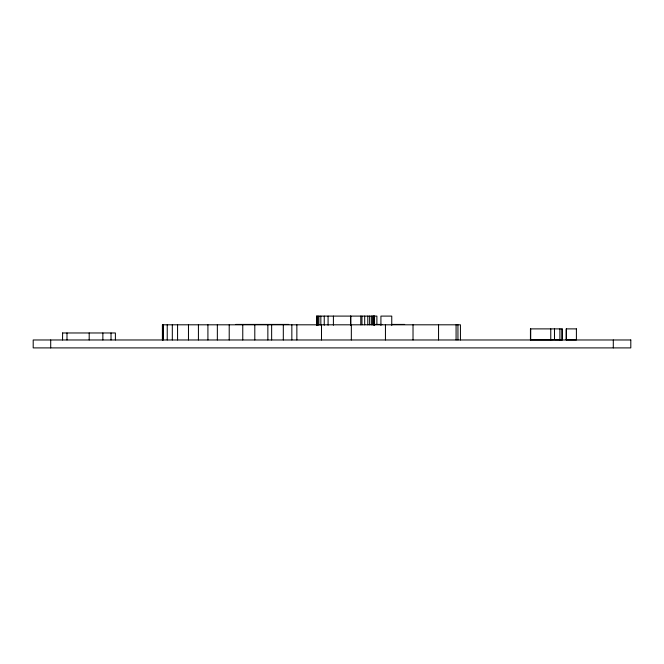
<?xml version="1.0" encoding="UTF-8"?>
<svg xmlns="http://www.w3.org/2000/svg" width="664" height="664" viewBox="0 0 664 664"><rect width="100%" height="100%" fill="white"/><g stroke="black" fill="none" stroke-linecap="round" stroke-linejoin="round"><path stroke-width="1" d="M235.77 324.422L288.765 324.422M373.716 324.422L381.908 324.422M391.411 324.422L404.65 324.422M62.549 332.971L115.395 332.971L115.395 339.976M553.568 339.926L530.445 339.926L530.445 328.887L562.184 328.887L562.184 339.926L554.49 339.926L554.49 328.887M613.295 339.976L613.295 347.903M566.384 328.887L566.384 339.926M562.076 328.887L562.076 339.926M559.901 328.887L559.901 339.926M550.763 328.887L550.763 339.926M460.442 339.976L460.442 324.804L162.398 324.804L162.398 339.976M457.944 324.804L457.944 339.976M456.077 324.804L456.077 339.976M438.547 324.804L438.547 339.976M413.025 324.804L413.025 339.976M391.752 325.385L391.752 316.097L380.92 316.097L380.92 325.385M385.444 324.804L385.444 339.976M376.886 324.422L376.886 316.097L316.545 316.097L316.545 325.385M374.537 316.097L374.537 325.385M374.123 316.097L374.123 325.385M373.84 316.097L373.84 324.804M373.508 316.097L373.508 324.804M372.587 316.097L372.587 324.804M371.367 316.097L371.367 324.804M369.616 316.097L369.616 324.804M367.79 316.097L367.79 324.804M364.694 316.097L364.694 324.804M361.963 316.097L361.963 324.804M360.776 316.097L360.776 324.804M351.339 324.804L351.339 339.976M350.849 316.097L350.849 325.385M350.55 316.097L350.55 325.211M333.403 316.097L333.403 325.211M328.082 316.097L328.082 325.211M324.248 316.097L324.248 325.211M321.5 324.804L321.5 339.976M320.845 316.097L320.845 325.211M318.869 316.097L318.869 325.211M317.774 316.097L317.774 325.385M316.703 316.097L316.703 325.385M296.858 324.804L296.858 339.976M291.845 324.804L291.845 339.976M283.312 324.804L283.312 339.976M271.642 324.804L271.642 339.976M267.858 324.804L267.858 339.976M254.802 324.804L254.802 339.976M242.767 324.804L242.767 339.976M229.213 324.804L229.213 339.976M217.352 324.804L217.352 339.976M207.915 324.804L207.915 339.976M198.42 324.804L198.42 339.976M188.468 324.804L188.468 339.976M177.57 324.804L177.57 339.976M172.316 324.804L172.316 339.976M167.237 324.804L167.237 339.976M163.427 324.804L163.427 339.976M162.647 324.804L162.647 339.976M111.029 332.971L111.029 339.976M102.862 332.971L102.862 339.976M89.192 332.971L89.192 339.976M66.989 332.971L66.989 339.976M62.615 332.971L62.549 339.976M50.705 339.976L50.705 347.903M576.402 328.887L566.201 328.887L566.201 339.926L576.402 339.926L576.402 328.887M630.8 339.976L33.2 339.976L33.2 347.903L630.8 347.903L630.8 339.976M530.611 339.926L530.611 328.887L530.586 339.926"/></g></svg>
